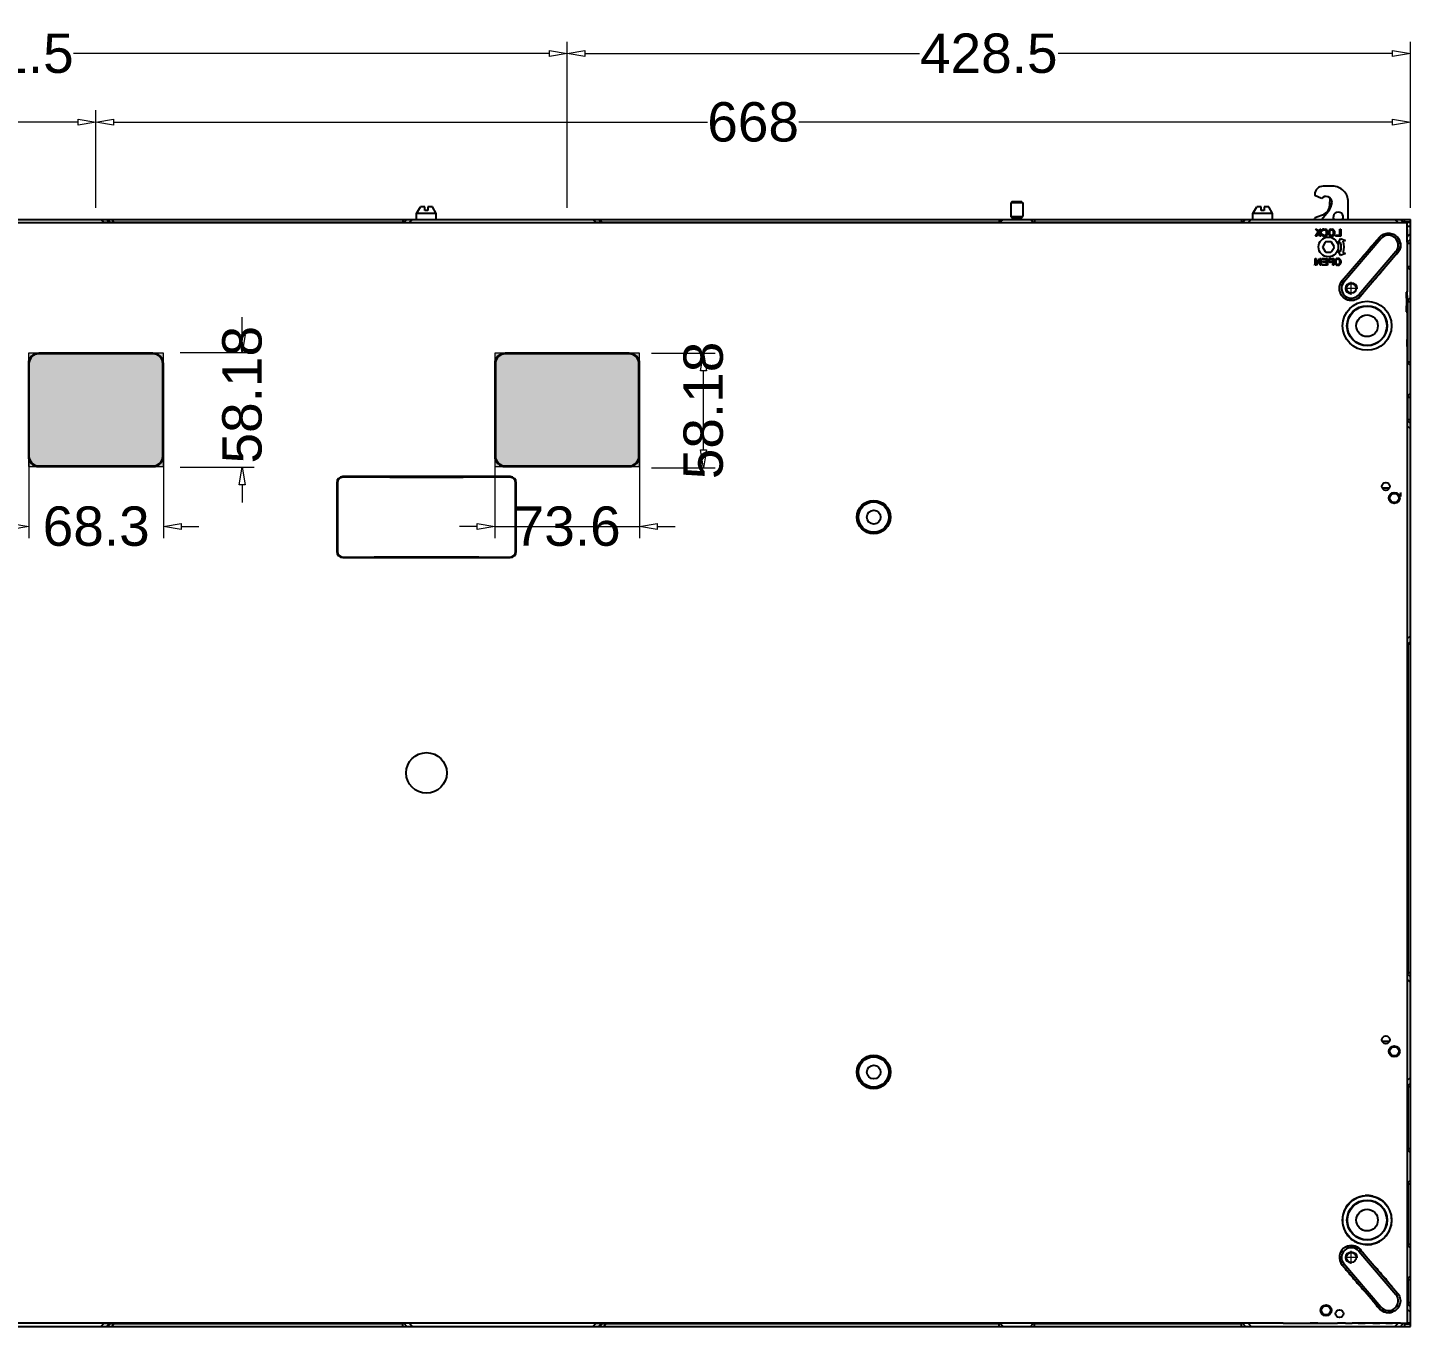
# Model space of a CAD drawing. Header units: millimetres. Extents: x 2998 to 4053, y 1599 to 2259.
# Drawn here: x 3350 to 4053, y 1599 to 2259 of the extents above; entities that cross this region are included whole.
import ezdxf

# ---------------------------------------------------------------- set-up
doc = ezdxf.new("R2010")
doc.units = ezdxf.units.MM
doc.layers.get('DEFPOINTS').update_dxf_attribs({"lineweight": 15})
doc.layers.add('2', color=33, linetype='Continuous', lineweight=15)
doc.layers.add('FORO', color=3, linetype='Continuous', lineweight=15)
doc.styles.add('Arial-2', font='arial.ttf')
doc.dimstyles.new('副本 t20', dxfattribs={"dimtxt": 20, "dimasz": 9, "dimexe": 6, "dimexo": 6, "dimgap": 1, "dimtad": 0, "dimtoh": 1, "dimzin": 9, "dimdsep": 46, "dimtxsty": 'Arial-2', "dimblk": 'CLOSEDBLANK', "dimcen": 0, "dimclrd": 256, "dimclre": 256, "dimclrt": 200, "dimazin": 0, "dimtfac": 1, "dimtofl": 0, "dimtmove": 0, "dimatfit": 1, "dimldrblk": 'CLOSEDBLANK', "dimfxl": 1, "dimtolj": 1, "dimlwd": 0, "dimlwe": 0, "dimarcsym": 0})

# ---------------------------------------------------------------- blocks, each defined once
blk = doc.blocks.new('内螺纹M6')
at = {"layer": 'DEFPOINTS', "ltscale": 0.046609}
for p, q in [((28292.28, -3463.61), (28298.88, -3463.61)), ((28295.58, -3466.91), (28295.58, -3460.31))]:
    blk.add_line(p, q, dxfattribs=at)
at = {"layer": 'DEFPOINTS'}
blk.add_arc((28295.58, -3463.61), 3, 270, 180, dxfattribs=at)
blk = doc.blocks.new('_CLOSEDBLANK')
at = {"color": 0, "linetype": 'ByBlock'}
for p, q in [((-1, -0.167), (-1, 0.167)), ((-1, 0.167), (0, 0)), ((0, 0), (-1, -0.167))]:
    blk.add_line(p, q, dxfattribs=at)
blk = doc.blocks.new('*D20')
at = {"layer": 'DEFPOINTS', "color": 0, "transparency": 16777216}
for p in [(3052.66, 2245.55), (3624.16, 2161.17), (3052.66, 2064.42)]:
    blk.add_point(p, dxfattribs=at)
at = {"layer": 'FORO', "lineweight": 0, "transparency": 16777216}
for p, q in [((3052.66, 2070.42), (3052.66, 2251.55)), ((3624.16, 2167.17), (3624.16, 2251.55)), ((3061.66, 2245.55), (3303.59, 2245.55)), ((3615.16, 2245.55), (3373.23, 2245.55))]:
    blk.add_line(p, q, dxfattribs=at)
at = {"layer": 'FORO', "lineweight": 0, "transparency": 16777216, "xscale": 9, "yscale": 9, "zscale": 9, "rotation": 180}
blk.add_blockref('_CLOSEDBLANK', (3052.66, 2245.55), dxfattribs=at)
at = {"layer": 'FORO', "lineweight": 0, "transparency": 16777216, "xscale": 9, "yscale": 9, "zscale": 9}
blk.add_blockref('_CLOSEDBLANK', (3624.16, 2245.55), dxfattribs=at)
at = {"layer": 'FORO', "color": 7, "transparency": 16777216, "insert": (3338.41, 2245.55), "char_height": 20, "attachment_point": 5, "style": 'Arial-2'}
blk.add_mtext('\\A1;571.5', dxfattribs=at)
blk = doc.blocks.new('*D14')
at = {"layer": 'DEFPOINTS', "color": 0, "transparency": 16777216}
for p in [(4052.66, 2245.55), (3624.16, 2161.17), (4052.66, 2161.17)]:
    blk.add_point(p, dxfattribs=at)
at = {"layer": 'FORO', "lineweight": 0, "transparency": 16777216}
for p, q in [((3624.16, 2167.17), (3624.16, 2251.55)), ((4052.66, 2167.17), (4052.66, 2251.55)), ((3633.16, 2245.55), (3803.18, 2245.55)), ((4043.66, 2245.55), (3873.63, 2245.55))]:
    blk.add_line(p, q, dxfattribs=at)
at = {"layer": 'FORO', "lineweight": 0, "transparency": 16777216, "xscale": 9, "yscale": 9, "zscale": 9, "rotation": 180}
blk.add_blockref('_CLOSEDBLANK', (3624.16, 2245.55), dxfattribs=at)
at = {"layer": 'FORO', "lineweight": 0, "transparency": 16777216, "xscale": 9, "yscale": 9, "zscale": 9}
blk.add_blockref('_CLOSEDBLANK', (4052.66, 2245.55), dxfattribs=at)
at = {"layer": 'FORO', "color": 7, "transparency": 16777216, "insert": (3838.41, 2245.55), "char_height": 20, "attachment_point": 5, "style": 'Arial-2'}
blk.add_mtext('\\A1;428.5', dxfattribs=at)
blk = doc.blocks.new('*D21')
at = {"layer": 'DEFPOINTS', "color": 0, "transparency": 16777216}
for p in [(3587.36, 2093.22), (3660.96, 2093.22), (3660.96, 2005.21)]:
    blk.add_point(p, dxfattribs=at)
at = {"layer": 'FORO', "lineweight": 0, "transparency": 16777216}
for p, q in [((3587.36, 2087.22), (3587.36, 1999.21)), ((3660.96, 2087.22), (3660.96, 1999.21)), ((3578.36, 2005.21), (3569.36, 2005.21)), ((3669.96, 2005.21), (3678.96, 2005.21))]:
    blk.add_line(p, q, dxfattribs=at)
at = {"layer": 'FORO', "lineweight": 0, "transparency": 16777216, "xscale": 9, "yscale": 9, "zscale": 9}
blk.add_blockref('_CLOSEDBLANK', (3587.36, 2005.21), dxfattribs=at)
at = {"layer": 'FORO', "lineweight": 0, "transparency": 16777216, "xscale": 9, "yscale": 9, "zscale": 9, "rotation": 180}
blk.add_blockref('_CLOSEDBLANK', (3660.96, 2005.21), dxfattribs=at)
at = {"layer": 'FORO', "color": 7, "transparency": 16777216, "insert": (3624.16, 2005.21), "char_height": 20, "attachment_point": 5, "style": 'Arial-2'}
blk.add_mtext('\\A1;73.6', dxfattribs=at)
blk = doc.blocks.new('*D15')
at = {"layer": 'DEFPOINTS', "color": 0, "transparency": 16777216}
for p in [(3660.96, 2093.22), (3693.39, 2093.22), (3660.96, 2035.04)]:
    blk.add_point(p, dxfattribs=at)
at = {"layer": 'FORO', "lineweight": 0, "transparency": 16777216}
for p, q in [((3666.96, 2093.22), (3699.39, 2093.22)), ((3693.39, 2044.04), (3693.39, 2084.22)), ((3666.96, 2035.04), (3699.39, 2035.04))]:
    blk.add_line(p, q, dxfattribs=at)
at = {"layer": 'FORO', "lineweight": 0, "transparency": 16777216, "xscale": 9, "yscale": 9, "zscale": 9}
for p, rotation in [((3693.39, 2093.22), 90), ((3693.39, 2035.04), 270)]:
    blk.add_blockref('_CLOSEDBLANK', p, dxfattribs=dict(at, rotation=rotation))
at = {"layer": 'FORO', "color": 7, "transparency": 16777216, "insert": (3693.39, 2064.13), "char_height": 20, "attachment_point": 5, "rotation": 90, "style": 'Arial-2'}
blk.add_mtext('\\A1;58.18', dxfattribs=at)
blk = doc.blocks.new('*D22')
at = {"layer": 'DEFPOINTS', "color": 0, "transparency": 16777216}
for p in [(3350.66, 2064.42), (3418.96, 2064.42), (3418.96, 2005.21)]:
    blk.add_point(p, dxfattribs=at)
at = {"layer": 'FORO', "color": 1, "lineweight": 0, "transparency": 16777216}
for p, q in [((3350.66, 2058.42), (3350.66, 1999.21)), ((3418.96, 2058.42), (3418.96, 1999.21)), ((3341.66, 2005.21), (3332.66, 2005.21)), ((3427.96, 2005.21), (3436.96, 2005.21))]:
    blk.add_line(p, q, dxfattribs=at)
at = {"layer": 'FORO', "color": 1, "lineweight": 0, "transparency": 16777216, "xscale": 9, "yscale": 9, "zscale": 9}
blk.add_blockref('_CLOSEDBLANK', (3350.66, 2005.21), dxfattribs=at)
at = {"layer": 'FORO', "color": 1, "lineweight": 0, "transparency": 16777216, "xscale": 9, "yscale": 9, "zscale": 9, "rotation": 180}
blk.add_blockref('_CLOSEDBLANK', (3418.96, 2005.21), dxfattribs=at)
at = {"layer": 'FORO', "color": 7, "transparency": 16777216, "insert": (3384.81, 2005.21), "char_height": 20, "attachment_point": 5, "style": 'Arial-2'}
blk.add_mtext('\\A1;68.3', dxfattribs=at)
blk = doc.blocks.new('*D18')
at = {"layer": 'DEFPOINTS', "color": 0, "transparency": 16777216}
for p in [(3421.46, 2093.52), (3459.01, 2093.52), (3421.46, 2035.34)]:
    blk.add_point(p, dxfattribs=at)
at = {"layer": 'FORO', "color": 1, "lineweight": 0, "transparency": 16777216}
for p, q in [((3459.01, 2102.52), (3459.01, 2111.52)), ((3427.46, 2093.52), (3465.01, 2093.52)), ((3427.46, 2035.34), (3465.01, 2035.34)), ((3459.01, 2026.34), (3459.01, 2017.34))]:
    blk.add_line(p, q, dxfattribs=at)
at = {"layer": 'FORO', "color": 1, "lineweight": 0, "transparency": 16777216, "xscale": 9, "yscale": 9, "zscale": 9}
for p, rotation in [((3459.01, 2093.52), 270), ((3459.01, 2035.34), 90)]:
    blk.add_blockref('_CLOSEDBLANK', p, dxfattribs=dict(at, rotation=rotation))
at = {"layer": 'FORO', "color": 7, "transparency": 16777216, "insert": (3459.01, 2072.13), "char_height": 20, "attachment_point": 5, "rotation": 90, "style": 'Arial-2'}
blk.add_mtext('\\A1;58.18', dxfattribs=at)
blk = doc.blocks.new('*D23')
at = {"layer": 'DEFPOINTS', "color": 0, "transparency": 16777216}
for p in [(3052.66, 2210.66), (3384.66, 2161.17), (3052.66, 2064.72)]:
    blk.add_point(p, dxfattribs=at)
at = {"layer": 'FORO', "color": 1, "lineweight": 0, "transparency": 16777216}
for p, q in [((3052.66, 2070.72), (3052.66, 2216.66)), ((3384.66, 2167.17), (3384.66, 2216.66)), ((3061.66, 2210.66), (3195.67, 2210.66)), ((3375.66, 2210.66), (3241.64, 2210.66))]:
    blk.add_line(p, q, dxfattribs=at)
at = {"layer": 'FORO', "color": 1, "lineweight": 0, "transparency": 16777216, "xscale": 9, "yscale": 9, "zscale": 9, "rotation": 180}
blk.add_blockref('_CLOSEDBLANK', (3052.66, 2210.66), dxfattribs=at)
at = {"layer": 'FORO', "color": 1, "lineweight": 0, "transparency": 16777216, "xscale": 9, "yscale": 9, "zscale": 9}
blk.add_blockref('_CLOSEDBLANK', (3384.66, 2210.66), dxfattribs=at)
at = {"layer": 'FORO', "color": 7, "transparency": 16777216, "insert": (3218.66, 2210.66), "char_height": 20, "attachment_point": 5, "style": 'Arial-2'}
blk.add_mtext('\\A1;332', dxfattribs=at)
blk = doc.blocks.new('*D19')
at = {"layer": 'DEFPOINTS', "color": 0, "transparency": 16777216}
for p in [(4052.66, 2210.66), (3384.66, 2161.17), (4052.66, 2161.17)]:
    blk.add_point(p, dxfattribs=at)
at = {"layer": 'FORO', "color": 1, "lineweight": 0, "transparency": 16777216}
for p, q in [((3384.66, 2167.17), (3384.66, 2216.66)), ((4052.66, 2167.17), (4052.66, 2216.66)), ((3393.66, 2210.66), (3695.49, 2210.66)), ((4043.66, 2210.66), (3741.83, 2210.66))]:
    blk.add_line(p, q, dxfattribs=at)
at = {"layer": 'FORO', "color": 1, "lineweight": 0, "transparency": 16777216, "xscale": 9, "yscale": 9, "zscale": 9, "rotation": 180}
blk.add_blockref('_CLOSEDBLANK', (3384.66, 2210.66), dxfattribs=at)
at = {"layer": 'FORO', "color": 1, "lineweight": 0, "transparency": 16777216, "xscale": 9, "yscale": 9, "zscale": 9}
blk.add_blockref('_CLOSEDBLANK', (4052.66, 2210.66), dxfattribs=at)
at = {"layer": 'FORO', "color": 7, "transparency": 16777216, "insert": (3718.66, 2210.66), "char_height": 20, "attachment_point": 5, "style": 'Arial-2'}
blk.add_mtext('\\A1;668', dxfattribs=at)

msp = doc.modelspace()

# ---------------------------------------------------------------- hatches: boundary and pattern name
at = {"layer": 'FORO', "transparency": 33554564}
h = msp.add_hatch(color=1, dxfattribs=at)
h.dxf.hatch_style = 1
h.paths.add_polyline_path([(3418.956, 2093.22), (3350.356, 2093.22), (3350.356, 2035.62), (3418.956, 2035.62)])
at = {"layer": 'FORO', "transparency": 33554569}
h = msp.add_hatch(color=256, dxfattribs=at)
h.dxf.hatch_style = 1
h.paths.add_polyline_path([(3660.956, 2093.22), (3587.356, 2093.22), (3587.356, 2035.62), (3660.956, 2035.62)])

# ---------------------------------------------------------------- linework, layer by layer
at = {"ltscale": 0.2}
for p, q in [((4004.074, 2173.841), (4004.074, 2173.391)), ((4007.425, 2171.814), (4004.074, 2173.391)), ((4013.074, 2178.091), (4008.324, 2178.091)), ((4011.75, 2168.501), (4011.892, 2172.043)), ((3547.656, 2164.17), (3549.656, 2167.67)), ((3551.906, 2167.67), (3549.656, 2167.67)), ((3551.906, 2165.67), (3551.906, 2167.67)), ((3553.406, 2165.67), (3551.906, 2165.67)), ((3553.406, 2167.67), (3553.406, 2165.67)), ((3555.656, 2167.67), (3553.406, 2167.67)), ((3557.656, 2164.17), (3555.656, 2167.67)), ((3850.156, 2170.17), (3849.656, 2169.67)), ((3849.656, 2169.67), (3849.656, 2162.67)), ((3855.656, 2169.67), (3849.656, 2169.67)), ((3855.156, 2170.17), (3850.156, 2170.17)), ((3855.156, 2170.17), (3855.656, 2169.67)), ((3855.656, 2169.67), (3855.656, 2162.67)), ((3972.656, 2164.17), (3974.656, 2167.67)), ((3976.906, 2167.67), (3974.656, 2167.67)), ((3976.906, 2165.67), (3976.906, 2167.67)), ((3978.406, 2165.67), (3976.906, 2165.67)), ((3978.406, 2167.67), (3978.406, 2165.67)), ((3980.656, 2167.67), (3978.406, 2167.67)), ((3982.656, 2164.17), (3980.656, 2167.67)), ((4007.422, 2161.17), (4011.046, 2165.489)), ((4021.074, 2161.17), (4021.074, 2170.091)), ((3052.656, 2161.17), (4052.656, 2161.17)), ((3135.15, 2159.598), (3970.163, 2159.598)), ((3388.813, 2159.598), (3387.241, 2161.17)), ((3391.606, 2159.632), (3390.068, 2161.17)), ((3390.574, 2161.17), (3391.875, 2159.81)), ((3391.875, 2159.81), (3391.606, 2159.632)), ((3392.694, 2161.17), (3393.959, 2159.847)), ((3393.959, 2159.847), (3540.656, 2159.847)), ((3540.656, 2161.17), (3540.656, 2159.847)), ((3542.656, 2161.17), (3541.119, 2159.633)), ((3545.485, 2161.17), (3543.913, 2159.598)), ((3547.656, 2161.17), (3547.656, 2164.17)), ((3557.656, 2164.17), (3547.656, 2164.17)), ((3557.656, 2161.17), (3557.656, 2164.17)), ((3638.813, 2159.598), (3637.241, 2161.17)), ((3641.606, 2159.632), (3640.068, 2161.17)), ((3641.929, 2159.847), (3640.663, 2161.17)), ((3641.929, 2159.847), (3641.606, 2159.632)), ((3641.929, 2159.847), (3843.656, 2159.847)), ((3843.656, 2161.17), (3843.656, 2159.847)), ((3845.656, 2161.17), (3844.282, 2159.795)), ((3850.156, 2162.17), (3849.656, 2162.67)), ((3849.656, 2162.67), (3855.656, 2162.67)), ((3850.156, 2162.17), (3855.156, 2162.17)), ((3850.356, 2162.17), (3850.356, 2161.17)), ((3854.956, 2162.17), (3854.956, 2161.17)), ((3855.156, 2162.17), (3855.656, 2162.67)), ((3859.656, 2161.17), (3861.03, 2159.795)), ((3861.656, 2161.17), (3861.656, 2159.847)), ((3861.656, 2159.847), (3966.906, 2159.847)), ((3966.906, 2161.17), (3966.906, 2159.847)), ((3968.906, 2161.17), (3967.369, 2159.633)), ((3971.735, 2161.17), (3970.163, 2159.598)), ((3970.163, 2159.598), (3991.746, 2159.6)), ((3972.656, 2161.17), (3972.656, 2164.17)), ((3982.656, 2164.17), (3972.656, 2164.17)), ((3982.656, 2161.17), (3982.656, 2164.17)), ((3991.746, 2159.6), (4046.396, 2159.602)), ((4005.088, 2162.474), (4008.09, 2163.537)), ((4046.396, 2159.602), (4044.828, 2161.17)), ((4046.4, 2159.598), (4051.084, 2159.598)), ((4049.193, 2159.633), (4047.656, 2161.17)), ((4049.656, 2159.847), (4049.656, 2161.17)), ((4052.656, 2159.847), (4049.656, 2159.847)), ((4051.119, 2159.632), (4051.084, 2159.598)), ((4051.084, 2152.426), (4051.084, 2157.632)), ((4052.656, 2157.632), (4051.084, 2157.632)), ((4052.656, 2159.632), (4051.119, 2159.632)), ((4052.656, 1598.67), (4052.656, 2161.17)), ((4005.808, 2154.855), (4004.496, 2156.27)), ((4004.496, 2156.27), (4005.079, 2156.27)), ((4004.496, 2152.77), (4005.808, 2154.855)), ((4005.079, 2152.77), (4004.496, 2152.77)), ((4005.079, 2156.27), (4006.683, 2154.557)), ((4006.173, 2154.482), (4005.079, 2152.77)), ((4006.683, 2153.961), (4006.173, 2154.482)), ((4006.683, 2154.557), (4006.683, 2156.27)), ((4006.683, 2156.27), (4007.121, 2156.27)), ((4006.683, 2152.77), (4006.683, 2153.961)), ((4007.121, 2152.77), (4006.683, 2152.77)), ((4007.121, 2156.27), (4007.121, 2152.77)), ((4008.142, 2155.376), (4007.704, 2155.376)), ((4007.777, 2153.291), (4007.704, 2153.663)), ((4007.704, 2153.663), (4008.142, 2153.663)), ((4008.725, 2156.27), (4009.381, 2156.27)), ((4009.381, 2155.823), (4008.725, 2155.823)), ((4008.725, 2153.216), (4009.381, 2153.216)), ((4009.381, 2152.77), (4008.725, 2152.77)), ((4010.11, 2153.961), (4010.11, 2155.078)), ((4010.548, 2155.078), (4010.548, 2153.961)), ((4011.148, 2153.863), (4011.148, 2155.183)), ((4011.585, 2155.078), (4011.585, 2153.967)), ((4012.315, 2156.27), (4012.881, 2156.27)), ((4012.881, 2155.823), (4012.315, 2155.823)), ((4012.315, 2153.223), (4012.881, 2153.223)), ((4012.881, 2152.776), (4012.315, 2152.776)), ((4013.61, 2153.967), (4013.61, 2155.078)), ((4014.048, 2155.183), (4014.048, 2153.863)), ((4014.631, 2152.77), (4014.631, 2153.216)), ((4014.631, 2153.216), (4016.819, 2153.216)), ((4017.256, 2152.77), (4014.631, 2152.77)), ((4016.035, 2149.057), (4017.09, 2151.605)), ((4016.819, 2153.216), (4016.819, 2156.27)), ((4016.819, 2156.27), (4017.256, 2156.27)), ((4017.09, 2151.605), (4019.639, 2150.55)), ((4017.256, 2156.27), (4017.256, 2152.77)), ((4018.061, 2130.108), (4036.949, 2152.145)), ((4019.639, 2150.55), (4018.53, 2150.09)), ((4018.86, 2129.424), (4037.733, 2151.442)), ((4037.733, 2151.442), (4036.934, 2152.127)), ((4051.06, 2156.142), (4051.06, 2152.142)), ((4051.119, 2149.633), (4052.656, 2151.17)), ((4051.242, 2152.584), (4052.656, 2153.998)), ((4009.355, 2149.58), (4008.136, 2147.47)), ((4008.136, 2146.97), (4009.355, 2144.859)), ((4012.225, 2149.83), (4009.788, 2149.83)), ((4009.788, 2144.609), (4012.225, 2144.609)), ((4013.877, 2147.47), (4012.658, 2149.58)), ((4012.658, 2144.859), (4013.877, 2146.97)), ((4017.144, 2149.516), (4016.035, 2149.057)), ((4017.09, 2142.834), (4016.035, 2145.382)), ((4016.035, 2145.382), (4017.144, 2144.923)), ((4019.639, 2143.89), (4017.09, 2142.834)), ((4018.53, 2144.349), (4019.639, 2143.89)), ((4045.326, 2144.934), (4026.453, 2122.916)), ((4046.125, 2144.249), (4027.252, 2122.231)), ((4045.326, 2144.934), (4046.166, 2144.214)), ((4051.258, 2137.295), (4051.258, 2149.17)), ((4051.258, 2149.17), (4052.656, 2149.17)), ((4004.006, 2137.92), (4004.006, 2138.172)), ((4004.35, 2137.92), (4004.35, 2141.42)), ((4004.35, 2141.42), (4004.788, 2141.42)), ((4005.006, 2137.92), (4004.35, 2137.92)), ((4004.788, 2141.42), (4004.788, 2138.441)), ((4004.788, 2138.441), (4006.61, 2141.42)), ((4006.829, 2140.973), (4005.006, 2137.92)), ((4006.61, 2141.42), (4007.267, 2141.42)), ((4006.829, 2137.92), (4006.829, 2140.973)), ((4007.267, 2137.92), (4006.829, 2137.92)), ((4007.267, 2141.42), (4007.267, 2137.92)), ((4007.85, 2140.973), (4007.85, 2141.42)), ((4007.85, 2141.42), (4010.475, 2141.42)), ((4010.038, 2140.973), (4007.85, 2140.973)), ((4007.85, 2137.92), (4007.85, 2138.366)), ((4007.85, 2138.366), (4010.038, 2138.366)), ((4010.475, 2137.92), (4007.85, 2137.92)), ((4008.142, 2139.558), (4008.142, 2140.005)), ((4008.142, 2140.005), (4010.038, 2140.005)), ((4010.038, 2139.558), (4008.142, 2139.558)), ((4010.038, 2140.005), (4010.038, 2140.973)), ((4010.038, 2138.366), (4010.038, 2139.558)), ((4010.475, 2141.42), (4010.475, 2137.92)), ((4013.319, 2141.047), (4011.933, 2141.047)), ((4011.933, 2139.93), (4013.319, 2139.93)), ((4012.006, 2141.42), (4013.756, 2141.42)), ((4013.319, 2139.483), (4012.006, 2139.483)), ((4013.319, 2139.93), (4013.319, 2141.047)), ((4013.319, 2137.92), (4013.319, 2139.483)), ((4013.756, 2137.92), (4013.319, 2137.92)), ((4013.756, 2141.42), (4013.756, 2137.92)), ((4014.348, 2139.165), (4014.348, 2140.174)), ((4014.773, 2140.17), (4014.773, 2139.17)), ((4016.023, 2140.97), (4015.573, 2140.97)), ((4015.573, 2138.37), (4016.023, 2138.37)), ((4015.594, 2141.42), (4016.002, 2141.42)), ((4016.002, 2137.92), (4015.594, 2137.92)), ((4016.823, 2139.17), (4016.823, 2140.17)), ((4017.248, 2140.174), (4017.248, 2139.165)), ((4051.06, 2142.172), (4051.06, 2138.172)), ((4051.249, 2136.716), (4052.656, 2135.345)), ((4051.258, 2137.295), (4052.656, 2137.295)), ((4018.021, 2130.142), (4018.86, 2129.424)), ((4026.453, 2122.916), (4027.292, 2122.196)), ((4051.06, 2128.201), (4051.06, 2124.689)), ((4051.282, 2120.145), (4052.656, 2121.52)), ((4051.333, 2088.92), (4051.333, 2119.52)), ((4051.333, 2119.52), (4052.656, 2119.52)), ((4051.06, 2113.743), (4051.06, 2110.231)), ((4051.06, 2098.96), (4051.06, 2100.26)), ((4051.084, 2096.576), (4051.06, 2098.96)), ((4051.084, 2096.576), (4051.084, 1607.413)), ((3350.356, 2087.92), (3350.656, 2087.92)), ((3350.356, 2087.92), (3350.356, 2040.92)), ((3350.656, 2087.92), (3350.656, 2040.92)), ((3413.656, 2093.22), (3355.656, 2093.22)), ((3355.656, 2093.22), (3355.656, 2092.92)), ((3413.656, 2092.92), (3355.656, 2092.92)), ((3413.656, 2093.22), (3413.656, 2092.92)), ((3418.956, 2087.92), (3418.656, 2087.92)), ((3418.656, 2040.92), (3418.656, 2087.92)), ((3418.956, 2040.92), (3418.956, 2087.92)), ((3587.356, 2087.92), (3587.356, 2040.92)), ((3587.356, 2087.92), (3587.656, 2087.92)), ((3587.656, 2087.92), (3587.656, 2040.92)), ((3592.656, 2093.22), (3592.656, 2092.92)), ((3655.656, 2093.22), (3592.656, 2093.22)), ((3655.656, 2092.92), (3592.656, 2092.92)), ((3655.656, 2093.22), (3655.656, 2092.92)), ((3660.656, 2040.92), (3660.656, 2087.92)), ((3660.956, 2087.92), (3660.656, 2087.92)), ((3660.956, 2040.92), (3660.956, 2087.92)), ((4051.282, 2088.294), (4052.656, 2086.92)), ((4051.333, 2088.92), (4052.656, 2088.92)), ((4051.282, 2071.545), (4052.656, 2072.92)), ((4051.333, 2059.57), (4051.333, 2070.92)), ((4051.333, 2070.92), (4052.656, 2070.92)), ((4052.656, 2057.57), (4051.119, 2059.107)), ((4051.333, 2059.57), (4052.656, 2059.57)), ((4052.656, 2054.741), (4051.085, 2056.313)), ((3350.356, 2040.92), (3350.656, 2040.92)), ((3418.956, 2040.92), (3418.656, 2040.92)), ((3587.356, 2040.92), (3587.656, 2040.92)), ((3660.956, 2040.92), (3660.656, 2040.92)), ((3355.656, 2035.92), (3413.656, 2035.92)), ((3355.656, 2035.62), (3355.656, 2035.92)), ((3355.656, 2035.62), (3413.656, 2035.62)), ((3413.656, 2035.62), (3413.656, 2035.92)), ((3592.656, 2035.62), (3592.656, 2035.92)), ((3592.656, 2035.92), (3655.656, 2035.92)), ((3592.656, 2035.62), (3655.656, 2035.62)), ((3655.656, 2035.62), (3655.656, 2035.92)), ((3507.056, 2027.42), (3507.056, 1992.42)), ((3507.056, 2027.42), (3507.356, 2027.42)), ((3510.156, 2030.52), (3510.156, 2030.22)), ((3595.156, 2030.52), (3510.156, 2030.52)), ((3595.156, 2030.52), (3595.156, 2030.22)), ((3598.256, 2027.42), (3597.956, 2027.42)), ((3598.256, 1992.42), (3598.256, 2027.42)), ((4042.012, 2024.67), (4038.402, 2024.67)), ((3507.056, 1992.42), (3507.356, 1992.42)), ((3510.156, 1989.32), (3510.156, 1989.62)), ((3510.156, 1989.32), (3595.156, 1989.32)), ((3595.156, 1989.32), (3595.156, 1989.62)), ((3598.256, 1992.42), (3597.956, 1992.42)), ((4051.085, 1948.013), (4052.656, 1949.585)), ((4051.118, 1945.22), (4052.656, 1946.758)), ((4051.333, 1944.897), (4051.118, 1945.22)), ((4051.333, 1944.897), (4052.656, 1946.163)), ((4051.333, 1944.897), (4051.333, 1778.32)), ((4052.656, 1776.32), (4051.119, 1777.857)), ((4052.656, 1778.32), (4051.333, 1778.32)), ((4052.656, 1773.491), (4051.085, 1775.063)), ((4042.012, 1743.42), (4038.402, 1743.42)), ((4051.085, 1723.576), (4052.656, 1725.148)), ((4051.119, 1720.783), (4052.656, 1722.32)), ((4051.333, 1720.32), (4051.333, 1688.92)), ((4052.656, 1720.32), (4051.333, 1720.32)), ((4052.656, 1686.92), (4051.282, 1688.294)), ((4052.656, 1688.92), (4051.333, 1688.92)), ((4052.656, 1672.92), (4051.282, 1671.545)), ((4051.333, 1670.92), (4051.333, 1640.32)), ((4052.656, 1670.92), (4051.333, 1670.92)), ((4026.453, 1636.924), (4027.297, 1637.647)), ((4027.252, 1637.608), (4046.13, 1615.584)), ((4052.656, 1638.32), (4051.282, 1639.694)), ((4052.656, 1640.32), (4051.333, 1640.32)), ((4018.86, 1630.416), (4018.061, 1629.731)), ((4037.733, 1608.397), (4018.86, 1630.416)), ((4026.453, 1636.924), (4045.326, 1614.905)), ((4036.934, 1607.712), (4018.056, 1629.737)), ((4052.656, 1624.32), (4051.282, 1622.945)), ((4051.333, 1622.32), (4051.333, 1610.67)), ((4052.656, 1622.32), (4051.333, 1622.32)), ((4045.326, 1614.905), (4046.125, 1615.59)), ((4052.656, 1608.67), (4051.119, 1610.207)), ((4052.656, 1610.67), (4051.333, 1610.67)), ((4036.881, 1607.667), (4037.733, 1608.397)), ((4051.088, 1607.409), (4051.088, 1600.241)), ((4052.656, 1605.841), (4051.088, 1607.409)), ((3052.656, 1598.67), (4052.656, 1598.67)), ((3970.163, 1600.241), (3135.15, 1600.241)), ((3387.241, 1598.67), (3388.813, 1600.241)), ((3390.068, 1598.67), (3391.606, 1600.208)), ((3391.875, 1600.029), (3390.574, 1598.67)), ((3391.606, 1600.208), (3391.875, 1600.029)), ((3393.959, 1599.993), (3392.694, 1598.67)), ((3540.656, 1599.993), (3393.959, 1599.993)), ((3540.656, 1598.67), (3540.656, 1599.993)), ((3541.119, 1600.207), (3542.656, 1598.67)), ((3543.913, 1600.241), (3545.485, 1598.67)), ((3637.241, 1598.67), (3638.813, 1600.241)), ((3640.068, 1598.67), (3641.606, 1600.208)), ((3641.875, 1600.029), (3640.574, 1598.67)), ((3641.606, 1600.208), (3641.875, 1600.029)), ((3643.959, 1599.993), (3642.694, 1598.67)), ((3843.656, 1599.993), (3643.959, 1599.993)), ((3843.656, 1598.67), (3843.656, 1599.993)), ((3845.656, 1598.67), (3844.282, 1600.044)), ((3859.656, 1598.67), (3861.03, 1600.044)), ((3966.906, 1599.993), (3861.656, 1599.993)), ((3861.656, 1598.67), (3861.656, 1599.993)), ((3966.906, 1598.67), (3966.906, 1599.993)), ((3967.369, 1600.207), (3968.906, 1598.67)), ((3988.061, 1600.241), (3970.163, 1600.241)), ((3970.163, 1600.241), (3971.735, 1598.67)), ((3988.061, 1600.241), (3990.446, 1600.265)), ((3988.061, 1600.241), (3995.212, 1600.241)), ((3990.446, 1600.265), (3991.747, 1600.265)), ((3995.262, 1600.241), (4012.223, 1600.241)), ((4005.717, 1600.265), (4001.717, 1600.265)), ((4019.688, 1600.265), (4015.688, 1600.265)), ((4046.4, 1600.241), (4023.153, 1600.241)), ((4033.658, 1600.265), (4029.658, 1600.265)), ((4047.629, 1600.265), (4043.629, 1600.265)), ((4044.828, 1598.67), (4046.242, 1600.084)), ((4047.656, 1598.67), (4049.193, 1600.207)), ((4049.656, 1599.993), (4049.656, 1598.67)), ((4049.656, 1599.993), (4052.656, 1599.993)), ((4052.656, 1600.241), (4051.087, 1600.241))]:
    msp.add_line(p, q, dxfattribs=at)
for centre, radius in [((4011.006, 2147.22), 5), ((4022.656, 2126.17), 2.5), ((4030.656, 2107.17), 12.463), ((4030.656, 2107.17), 10.2), ((4030.656, 2107.17), 10), ((4030.656, 2107.17), 5.5), ((4040.206, 2025.52), 2), ((3779.931, 2009.92), 8.5), ((3779.931, 2009.92), 7.7), ((4044.506, 2019.67), 2.75), ((4044.506, 2019.67), 2.25), ((3779.931, 2009.92), 3.5), ((3552.656, 1879.92), 10.329), ((4040.206, 1744.27), 2), ((3779.931, 1727.92), 8.5), ((3779.931, 1727.92), 7.7), ((4044.506, 1738.42), 2.75), ((4044.506, 1738.42), 2.25), ((3779.931, 1727.92), 3.5), ((4030.656, 1652.67), 12.463), ((4030.656, 1652.67), 10.2), ((4030.656, 1652.67), 10), ((4030.656, 1652.67), 5.5), ((4022.656, 1633.67), 2.5), ((4009.806, 1606.8), 2.75), ((4009.806, 1606.8), 2.25), ((4016.656, 1605.12), 2)]:
    msp.add_circle(centre, radius, dxfattribs=at)
for centre, radius, start, end in [((4008.324, 2173.841), 4.25, 90.000212, 180.000212), ((4009.774, 2169.791), 3.1, 0.000212, 139.26331), ((4013.074, 2170.091), 8, 0.000212, 90.000212), ((4006.254, 2168.722), 5.5, 289.500212, 357.700212), ((4004.918, 2170.632), 8, 320.000212, 353.968125), ((4016.024, 2162.391), 2.55, 331.313168, 208.677129), ((3543.882, 2366.358), 206.761, 269.70438, 270.008507), ((3970.132, 2366.358), 206.761, 269.70438, 270.008507), ((4005.756, 2160.589), 2, 109.500212, 163.001344), ((3653.199, 2160.636), 397.887, 359.352788, 359.850793), ((4008.725, 2155.24), 1.03, 90, 172.396495), ((4008.725, 2153.892), 1.123, 212.385599, 270), ((4008.725, 2155.219), 0.604, 90, 164.901149), ((4008.725, 2153.821), 0.604, 195.09887, 270), ((4009.356, 2155.078), 1.192, 360, 88.793821), ((4009.366, 2155.078), 0.745, 360, 88.793787), ((4009.381, 2153.937), 1.167, 270, 1.206174), ((4009.366, 2153.961), 0.745, 271.206201, 0), ((4012.384, 2155.026), 1.246, 93.180706, 172.753791), ((4012.384, 2154.02), 1.246, 187.246209, 266.819294), ((4012.384, 2155.026), 0.8, 94.956536, 176.249645), ((4012.384, 2154.02), 0.8, 183.750355, 265.043464), ((4012.812, 2155.026), 1.246, 7.246209, 86.819294), ((4012.812, 2155.026), 0.8, 3.750355, 85.043464), ((4012.812, 2154.02), 0.8, 274.956536, 356.249645), ((4012.812, 2154.02), 1.246, 273.180706, 352.753791), ((4041.529, 2148.188), 5, 319.398705, 139.398705), ((4041.529, 2148.188), 6.052, 319.398705, 40.81959), ((3740.293, 2148.356), 310.79, 0.237089, 0.698017), ((4008.569, 2147.22), 0.5, 150.000212, 210.000212), ((4009.788, 2149.33), 0.5, 90.000212, 150.000212), ((4009.788, 2145.109), 0.5, 210.000212, 270.000212), ((4012.225, 2149.33), 0.5, 30.000212, 90.000212), ((4012.225, 2145.109), 0.5, 270.000212, 330.000212), ((4013.444, 2147.22), 0.5, 330.000212, 30.000212), ((4011.006, 2147.22), 6.553, 339.48407, 20.51593), ((4011.006, 2147.22), 8.053, 339.114389, 20.885611), ((3895.443, 2276.815), 200.749, 317.877892, 318.659753), ((4012.006, 2140.452), 0.968, 90, 270), ((4012.035, 2140.489), 0.568, 100.335118, 259.664882), ((4015.594, 2140.174), 1.246, 90, 180), ((4015.594, 2139.165), 1.246, 180, 270), ((4015.573, 2140.17), 0.8, 90, 180), ((4015.573, 2139.17), 0.8, 180, 270), ((4016.002, 2140.174), 1.246, 0, 90), ((4016.002, 2139.165), 1.246, 270, 0), ((4016.023, 2140.17), 0.8, 0, 90), ((4016.023, 2139.17), 0.8, 270, 0), ((4022.656, 2126.17), 6.052, 139.398705, 160.408442), ((4022.656, 2126.17), 5, 139.398705, 319.398705), ((4022.656, 2126.17), 6.052, 198.960152, 319.398705), ((3903.636, 2225.54), 161.155, 320.113341, 321.037233), ((3355.656, 2087.92), 5.3, 90, 180), ((3355.656, 2087.92), 5, 90, 180), ((3413.656, 2087.92), 5.3, 0, 90), ((3413.656, 2087.92), 5, 0, 90), ((3592.656, 2087.92), 5.3, 90, 180), ((3592.656, 2087.92), 5, 90, 180), ((3655.656, 2087.92), 5.3, 0, 90), ((3655.656, 2087.92), 5, 0, 90), ((3355.656, 2040.92), 5.3, 180, 270), ((3355.656, 2040.92), 5, 180, 270), ((3413.656, 2040.92), 5.3, 270, 0), ((3413.656, 2040.92), 5, 270, 0), ((3592.656, 2040.92), 5.3, 180, 270), ((3592.656, 2040.92), 5, 180, 270), ((3655.656, 2040.92), 5.3, 270, 0), ((3655.656, 2040.92), 5, 270, 0), ((3510.156, 2027.42), 3.1, 90, 180), ((3595.156, 2027.42), 3.1, 0, 90), ((4044.005, 2021.405), 3.774, 0.052763, 16.223181), ((4044.005, 2021.412), 3.774, 343.776819, 359.947237), ((3510.156, 1992.42), 3.1, 180, 270), ((3595.156, 1992.42), 3.1, 270, 0), ((4257.845, 1775.094), 206.761, 179.70438, 180.008507), ((4030.656, 1652.67), 12.5, 151.338689, 208.661311), ((4030.663, 1652.913), 12.391, 147.455103, 152.340656), ((4030.656, 1652.67), 12.5, 76.103858, 94.579215), ((4022.656, 1633.67), 6.054, 119.384824, 220.524673), ((4022.656, 1633.67), 5, 40.601295, 220.601295), ((4022.656, 1633.67), 6.052, 40.601295, 119.396613), ((3807.594, 1452.944), 287.027, 39.314632, 40.053547), ((4030.656, 1652.67), 12.5, 265.420785, 283.896142), ((4041.529, 1611.651), 5, 220.601295, 40.601295), ((4041.529, 1611.651), 6.052, 220.601295, 290.321826), ((3996.23, 1996.76), 396.519, 269.352207, 269.85287), ((3997.611, 1942.547), 342.307, 270.107484, 270.68744), ((4010.207, 1997.748), 397.507, 269.352829, 269.852248), ((4011.581, 1942.547), 342.307, 270.107484, 270.68744), ((4024.178, 1997.748), 397.507, 269.352829, 269.852248), ((4025.551, 1942.547), 342.307, 270.107484, 270.68744), ((4038.148, 1997.748), 397.507, 269.352829, 269.852248), ((4039.522, 1942.547), 342.307, 270.107484, 270.68744), ((4050.971, 1872.806), 272.561, 269.29747, 269.50933), ((4052.283, 2038.35), 438.11, 269.523144, 269.843624)]:
    msp.add_arc(centre, radius, start, end, dxfattribs=at)
at = {"ltscale": 0.2, "extrusion": (0, 0, -1)}
for centre, major_axis, ratio, start_param, end_param in [((3388.778, 2159.633), (-2.829, 0), 0.0123395, -3.1230892, -1.5831413), ((3396.061, 2159.771), (-4.187, 0.038), 0.0155685, 0.0229006, 1.044949), ((3540.656, 2159.835), (-0.665, 0), 0.0174577, 1.5707958, 2.6296126), ((3638.778, 2159.633), (-2.829, 0), 0.0123395, -3.1230892, -1.5831413), ((3843.656, 2159.835), (-0.665, 0), 0.0174577, 1.5707958, 3.1590486), ((3861.656, 2159.835), (-0.665, 0), 0.0174577, -0.0174559, 1.5707963), ((3966.906, 2159.835), (-0.665, 0), 0.0174577, 1.5707958, 2.6296126), ((4049.656, 2159.835), (-0.665, 0), 0.0174577, 0.5119925, 1.5707963), ((4051.119, 2157.632), (0, 2), 0.0174551, -1.5707963, -0.0174533), ((4051.247, 2149.17), (0, 0.591), 0.0174577, 0.5120005, 1.5707963), ((4051.247, 2137.295), (0, 0.591), 0.0174577, -4.7123883, -3.3486332), ((4051.28, 2128.52), (0, 8.375), 0.0174577, -3.1590486, -2.3741742), ((4051.322, 2119.52), (0, 0.665), 0.0174577, -0.0174559, 1.5707963), ((4051.322, 2088.92), (0, 0.665), 0.0174577, 1.5707963, 3.1590486), ((4051.322, 2070.92), (0, 0.665), 0.0174577, -0.0174559, 1.5707963), ((4051.322, 2059.57), (0, 0.665), 0.0174577, 1.5707963, 2.1001531), ((4051.322, 1778.32), (0, 0.665), 0.0174577, 1.5707958, 2.6296126), ((4051.322, 1720.32), (0, 0.665), 0.0174577, 1.0414516, 1.5707963), ((4051.322, 1688.92), (0, 0.665), 0.0174577, 1.5707958, 3.1590486), ((4051.322, 1670.92), (0, 0.665), 0.0174577, -0.0174559, 1.5707963), ((4051.28, 1631.32), (0, 8.375), 0.0174577, -0.7648564, 0.0174559), ((4051.322, 1640.32), (0, 0.665), 0.0174577, 1.5707958, 3.1590486), ((4051.28, 1631.32), (0, 8.375), 0.0174577, -3.1590486, -2.3767364), ((4051.322, 1622.32), (0, 0.665), 0.0174577, -0.0174559, 1.5707963), ((4051.322, 1610.67), (0, 0.665), 0.0174577, 1.5707958, 2.6296126), ((3388.778, 1600.207), (-2.829, 0), 0.0123395, 1.5831413, 3.1230892), ((3396.061, 1600.068), (-4.187, -0.038), 0.0155685, -1.044949, -0.0229006), ((3540.656, 1600.004), (-0.665, 0), 0.0174577, -2.1001418, -1.5707963), ((3638.778, 1600.207), (-2.829, 0), 0.0123395, 1.5831413, 3.1230892), ((3646.061, 1600.068), (-4.187, -0.038), 0.0155685, -1.044949, -0.0229006), ((3843.656, 1600.004), (-0.665, 0), 0.0174577, 3.1241368, 4.712389), ((3861.656, 1600.004), (-0.665, 0), 0.0174577, -1.5707974, 0.017456), ((3966.906, 1600.004), (-0.665, 0), 0.0174577, -2.1001418, -1.5707963), ((4049.656, 1600.004), (-0.665, 0), 0.0174577, -1.5707962, -1.0414312)]:
    msp.add_ellipse(centre, major_axis=major_axis, ratio=ratio, start_param=start_param, end_param=end_param, dxfattribs=at)
at = {"ltscale": 0.2}
for points, knots in [([(4028.399, 2142.169), (4029.774, 2143.872), (4032.601, 2147.218), (4035.478, 2150.521), (4036.949, 2152.145)], [0, 0, 0, 0, 0.4996906, 1, 1, 1, 1]), ([(4036.95, 2152.142), (4037.51, 2152.795), (4038.934, 2153.868), (4041.531, 2154.428), (4044.128, 2153.866), (4045.552, 2152.793), (4046.114, 2152.142)], [0, 0, 0, 0, 0.2500085, 0.499985, 0.7499523, 1, 1, 1, 1]), ([(4046.109, 2152.144), (4046.568, 2151.643), (4047.341, 2150.432), (4047.795, 2148.284), (4047.427, 2146.063), (4046.649, 2144.763), (4046.166, 2144.214)], [0, 0, 0, 0, 0.235964, 0.4875178, 0.7459711, 1, 1, 1, 1]), ([(4051.081, 2149.642), (4051.084, 2149.002), (4051.09, 2146.511), (4051.084, 2144.021), (4051.06, 2142.172)], [0, 0, 0, 0, 0.2571744, 1, 1, 1, 1]), ([(4040.917, 2138.174), (4039.542, 2136.471), (4036.715, 2133.126), (4033.839, 2129.822), (4032.367, 2128.199)], [0, 0, 0, 0, 0.4997306, 1, 1, 1, 1]), ([(4051.06, 2138.172), (4051.081, 2136.51), (4051.092, 2133.186), (4051.081, 2129.863), (4051.06, 2128.201)], [0, 0, 0, 0, 0.5, 1, 1, 1, 1]), ([(4016.954, 2128.199), (4017.007, 2128.365), (4017.263, 2129.061), (4017.658, 2129.706), (4018.021, 2130.142)], [0, 0, 0, 0, 0.2349189, 1, 1, 1, 1]), ([(4016.933, 2124.201), (4016.713, 2124.841), (4016.484, 2126.204), (4016.728, 2127.564), (4016.955, 2128.201)], [0, 0, 0, 0, 0.5000028, 1, 1, 1, 1]), ([(4027.292, 2122.196), (4026.606, 2121.373), (4024.727, 2120.081), (4021.347, 2119.878), (4018.395, 2121.389), (4017.224, 2123.244), (4016.932, 2124.203)], [0, 0, 0, 0, 0.25312, 0.508688, 0.7631792, 1, 1, 1, 1]), ([(4051.06, 2124.689), (4051.06, 2124.586), (4051.033, 2124.389), (4050.864, 2124.201), (4050.765, 2124.201)], [0, 0, 0, 0, 0.5086932, 1, 1, 1, 1]), ([(4050.765, 2114.231), (4050.786, 2115.893), (4050.797, 2119.216), (4050.786, 2122.54), (4050.765, 2124.201)], [0, 0, 0, 0, 0.5000206, 1, 1, 1, 1]), ([(4051.06, 2113.743), (4051.086, 2115.567), (4051.097, 2119.216), (4051.086, 2122.865), (4051.06, 2124.689)], [0, 0, 0, 0, 0.5000252, 1, 1, 1, 1]), ([(4050.765, 2114.231), (4050.864, 2114.231), (4051.033, 2114.043), (4051.06, 2113.846), (4051.06, 2113.743)], [0, 0, 0, 0, 0.4912853, 1, 1, 1, 1]), ([(4051.06, 2110.231), (4051.081, 2108.569), (4051.092, 2105.246), (4051.081, 2101.922), (4051.06, 2100.26)], [0, 0, 0, 0, 0.5, 1, 1, 1, 1]), ([(3510.156, 2030.22), (3509.801, 2030.22), (3509.121, 2029.939), (3508.181, 2029.395), (3507.637, 2028.455), (3507.356, 2027.775), (3507.356, 2027.42)], [0, 0, 0, 0, 0.2500055, 0.4999999, 0.7499946, 1, 1, 1, 1]), ([(3507.356, 2027.42), (3507.356, 2024.503), (3507.434, 2018.67), (3507.505, 2009.92), (3507.434, 2001.169), (3507.356, 1995.336), (3507.356, 1992.42)], [0, 0, 0, 0, 0.2499984, 0.5, 0.7500016, 1, 1, 1, 1]), ([(3595.156, 2030.22), (3588.073, 2030.22), (3573.906, 2030.141), (3552.656, 2030.071), (3531.406, 2030.141), (3517.24, 2030.22), (3510.156, 2030.22)], [0, 0, 0, 0, 0.2499997, 0.5, 0.7500003, 1, 1, 1, 1]), ([(3597.956, 2027.42), (3597.956, 2027.775), (3597.676, 2028.455), (3597.131, 2029.395), (3596.192, 2029.939), (3595.511, 2030.22), (3595.156, 2030.22)], [0, 0, 0, 0, 0.2500055, 0.4999999, 0.7499946, 1, 1, 1, 1]), ([(3597.956, 1992.42), (3597.956, 1995.336), (3597.878, 2001.169), (3597.808, 2009.92), (3597.878, 2018.67), (3597.956, 2024.503), (3597.956, 2027.42)], [0, 0, 0, 0, 0.2499984, 0.5, 0.7500016, 1, 1, 1, 1]), ([(3507.356, 1992.42), (3507.356, 1992.064), (3507.637, 1991.384), (3508.181, 1990.445), (3509.121, 1989.9), (3509.801, 1989.62), (3510.156, 1989.62)], [0, 0, 0, 0, 0.2500055, 0.4999999, 0.7499946, 1, 1, 1, 1]), ([(3510.156, 1989.62), (3517.24, 1989.62), (3531.406, 1989.698), (3552.656, 1989.768), (3573.906, 1989.698), (3588.073, 1989.62), (3595.156, 1989.62)], [0, 0, 0, 0, 0.2499997, 0.5, 0.7500003, 1, 1, 1, 1]), ([(3595.156, 1989.62), (3595.511, 1989.62), (3596.192, 1989.9), (3597.131, 1990.445), (3597.676, 1991.384), (3597.956, 1992.064), (3597.956, 1992.42)], [0, 0, 0, 0, 0.2500055, 0.4999999, 0.7499946, 1, 1, 1, 1]), ([(4051.084, 1948.013), (4051.084, 1947.705), (4051.085, 1947.25), (4051.089, 1946.654), (4051.092, 1946.239), (4051.097, 1945.867), (4051.101, 1945.593), (4051.107, 1945.414), (4051.108, 1945.319), (4051.116, 1945.259), (4051.113, 1945.227), (4051.118, 1945.22)], [0, 0, 0, 0, 0.3303493, 0.4894158, 0.6394105, 0.7755248, 0.889059, 0.9335925, 0.9679375, 0.9905684, 1, 1, 1, 1]), ([(4051.084, 1723.576), (4051.084, 1723.328), (4051.087, 1722.463), (4051.087, 1721.598), (4051.106, 1720.982)], [0, 0, 0, 0, 0.2871319, 1, 1, 1, 1]), ([(4020.218, 1659.579), (4021.243, 1661.185), (4024.05, 1663.914), (4027.808, 1665.051), (4029.658, 1665.13)], [0, 0, 0, 0, 0.5071345, 1, 1, 1, 1]), ([(4033.658, 1664.804), (4035.134, 1664.496), (4038.062, 1663.217), (4040.279, 1660.918), (4041.146, 1659.579)], [0, 0, 0, 0, 0.4858904, 1, 1, 1, 1]), ([(4033.658, 1640.535), (4035.536, 1640.927), (4039.203, 1642.778), (4042.744, 1647.796), (4043.445, 1652.962), (4042.58, 1656.911), (4041.69, 1658.738), (4041.146, 1659.579)], [0, 0, 0, 0, 0.241999, 0.4936809, 0.7465953, 0.8736961, 1, 1, 1, 1]), ([(4029.658, 1640.21), (4027.63, 1640.296), (4023.523, 1641.643), (4020.648, 1644.843), (4019.688, 1646.674)], [0, 0, 0, 0, 0.4954209, 1, 1, 1, 1]), ([(4019.685, 1638.943), (4020.24, 1639.279), (4021.525, 1639.789), (4023.642, 1639.85), (4025.708, 1639.137), (4026.837, 1638.194), (4027.297, 1637.647)], [0, 0, 0, 0, 0.2328321, 0.4849989, 0.7439218, 1, 1, 1, 1]), ([(4029.661, 1616.198), (4027.951, 1618.094), (4024.602, 1621.954), (4021.303, 1625.855), (4019.686, 1627.835)], [0, 0, 0, 0, 0.4997702, 1, 1, 1, 1]), ([(4033.656, 1630.137), (4035.366, 1628.24), (4038.715, 1624.381), (4042.014, 1620.479), (4043.631, 1618.499)], [0, 0, 0, 0, 0.499761, 1, 1, 1, 1]), ([(4036.881, 1607.667), (4036.603, 1607.996), (4035.52, 1609.279), (4034.446, 1610.569), (4033.656, 1611.536)], [0, 0, 0, 0, 0.2565908, 1, 1, 1, 1]), ([(4047.611, 1611.712), (4047.611, 1610.491), (4047.008, 1608.602), (4045.306, 1606.799), (4044.207, 1606.188), (4043.629, 1605.975)], [0, 0, 0, 0, 0.4974164, 0.7487264, 1, 1, 1, 1]), ([(4046.13, 1615.584), (4046.365, 1615.31), (4047.195, 1614.134), (4047.611, 1612.666), (4047.611, 1611.59)], [0, 0, 0, 0, 0.2512517, 1, 1, 1, 1]), ([(4043.631, 1605.976), (4043.105, 1605.759), (4041.93, 1605.471), (4040.074, 1605.596), (4038.284, 1606.327), (4037.294, 1607.179), (4036.881, 1607.667)], [0, 0, 0, 0, 0.2304288, 0.481584, 0.7410184, 1, 1, 1, 1]), ([(3543.913, 1600.241), (3543.665, 1600.241), (3542.8, 1600.239), (3541.935, 1600.239), (3541.319, 1600.22)], [0, 0, 0, 0, 0.2871319, 1, 1, 1, 1]), ([(3970.163, 1600.241), (3969.915, 1600.241), (3969.05, 1600.239), (3968.185, 1600.239), (3967.569, 1600.22)], [0, 0, 0, 0, 0.2871319, 1, 1, 1, 1])]:
    msp.add_open_spline(points, degree=3, knots=knots, dxfattribs=at)
at = {"layer": 'FORO', "color": 1}
msp.add_lwpolyline([(3418.956, 2093.22), (3350.356, 2093.22), (3350.356, 2035.62), (3418.956, 2035.62)], close=True, dxfattribs=at)
at = {"layer": 'FORO'}
msp.add_lwpolyline([(3660.956, 2093.22), (3587.356, 2093.22), (3587.356, 2035.62), (3660.956, 2035.62)], close=True, dxfattribs=at)
msp.add_lwpolyline([(3587.356, 2005.207), (3660.956, 2005.207)], dxfattribs=at)

# ---------------------------------------------------------------- block references
at = {"layer": '2', "xscale": -1}
for p in [(32318.239, 5589.78), (32318.239, 5097.28)]:
    msp.add_blockref('内螺纹M6', p, dxfattribs=at)

# ---------------------------------------------------------------- dimensions: what is measured, and where the dimension line sits
at = {"layer": 'FORO'}
for base, p1, p2, override, picture, middle in [((3052.656, 2245.552), (3624.156, 2161.17), (3052.656, 2064.42), {"dimclrt": 7}, '*D20', (3338.406, 2245.552)), ((4052.656, 2245.552), (3624.156, 2161.17), (4052.656, 2161.17), {"dimclrt": 7}, '*D14', (3838.406, 2245.552)), ((3052.656, 2210.656), (3384.656, 2161.17), (3052.656, 2064.72), {"dimclrd": 1, "dimclre": 1, "dimclrt": 7}, '*D23', (3218.656, 2210.656)), ((4052.656, 2210.656), (3384.656, 2161.17), (4052.656, 2161.17), {"dimclrd": 1, "dimclre": 1, "dimclrt": 7}, '*D19', (3718.656, 2210.656)), ((3660.956, 2005.207), (3587.356, 2093.22), (3660.956, 2093.22), {"dimclrt": 7}, '*D21', (3624.156, 2005.207)), ((3418.956, 2005.207), (3350.656, 2064.42), (3418.956, 2064.42), {"dimclrd": 1, "dimclre": 1, "dimclrt": 7}, '*D22', (3384.806, 2005.207))]:
    dim = msp.add_linear_dim(base=base, p1=p1, p2=p2, dimstyle='副本 t20', override=override, dxfattribs=at)
    dim.commit()
    dim.dimension.update_dxf_attribs({"geometry": picture, "text_midpoint": middle})
for base, p1, p2, override, picture, middle in [((3459.006, 2093.52), (3421.456, 2035.337), (3421.456, 2093.52), {"dimclrd": 1, "dimclre": 1, "dimclrt": 7}, '*D18', (3459.006, 2072.125)), ((3693.388, 2093.22), (3660.956, 2035.037), (3660.956, 2093.22), {"dimclrt": 7}, '*D15', (3693.388, 2064.128))]:
    dim = msp.add_linear_dim(base=base, p1=p1, p2=p2, angle=90, dimstyle='副本 t20', override=override, dxfattribs=at)
    dim.commit()
    dim.dimension.update_dxf_attribs({"geometry": picture, "text_midpoint": middle, "dimtype": 160})

doc.saveas('drawing.dxf')
